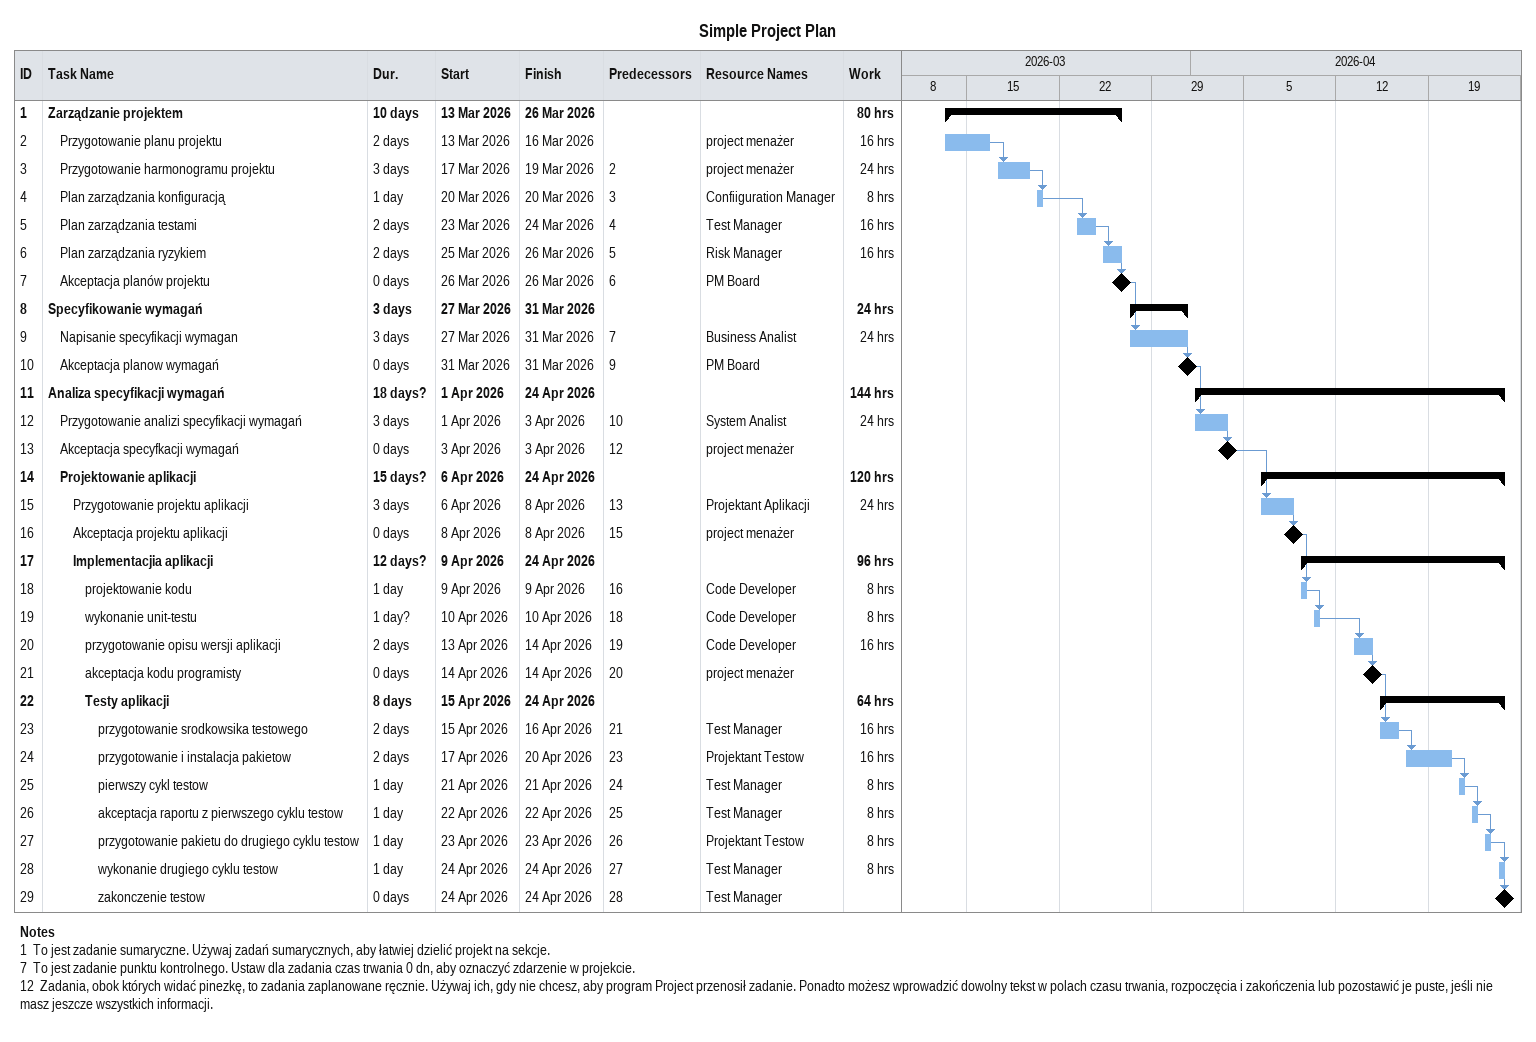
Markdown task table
Simple Project Plan

| ID | Level | Task | Duration | Start | Finish | Predecessors | Resources | Work (h) |
|---|---|---|---|---|---|---|---|---|
| 1 | 1 | **Zarządzanie projektem** | 10d | 2026-03-13 | 2026-03-26 |  |  | 80 |
| 2 | 2 | Przygotowanie planu projektu | 2d | 2026-03-13 | 2026-03-16 |  | project menażer | 16 |
| 3 | 2 | Przygotowanie harmonogramu projektu | 3d | 2026-03-17 | 2026-03-19 | 2 | project menażer | 24 |
| 4 | 2 | Plan zarządzania konfiguracją | 1d | 2026-03-20 | 2026-03-20 | 3 | Confiiguration Manager | 8 |
| 5 | 2 | Plan zarządzania testami | 2d | 2026-03-23 | 2026-03-24 | 4 | Test Manager | 16 |
| 6 | 2 | Plan zarządzania ryzykiem | 2d | 2026-03-25 | 2026-03-26 | 5 | Risk Manager | 16 |
| 7 | 2 | Akceptacja planów projektu | 0d | 2026-03-26 | 2026-03-26 | 6 | PM Board |  |
| 8 | 1 | **Specyfikowanie wymagań** | 3d | 2026-03-27 | 2026-03-31 |  |  | 24 |
| 9 | 2 | Napisanie specyfikacji wymagan | 3d | 2026-03-27 | 2026-03-31 | 7 | Business Analist | 24 |
| 10 | 2 | Akceptacja planow wymagań | 0d | 2026-03-31 | 2026-03-31 | 9 | PM Board |  |
| 11 | 1 | **Analiza specyfikacji wymagań** | 18d? | 2026-04-01 | 2026-04-24 |  |  | 144 |
| 12 | 2 | Przygotowanie analizi specyfikacji wymagań | 3d | 2026-04-01 | 2026-04-03 | 10 | System Analist | 24 |
| 13 | 2 | Akceptacja specyfkacji wymagań | 0d | 2026-04-03 | 2026-04-03 | 12 | project menażer |  |
| 14 | 2 | **Projektowanie aplikacji** | 15d? | 2026-04-06 | 2026-04-24 |  |  | 120 |
| 15 | 3 | Przygotowanie projektu aplikacji | 3d | 2026-04-06 | 2026-04-08 | 13 | Projektant Aplikacji | 24 |
| 16 | 3 | Akceptacja projektu aplikacji | 0d | 2026-04-08 | 2026-04-08 | 15 | project menażer |  |
| 17 | 3 | **Implementacjia aplikacji** | 12d? | 2026-04-09 | 2026-04-24 |  |  | 96 |
| 18 | 4 | projektowanie kodu | 1d | 2026-04-09 | 2026-04-09 | 16 | Code Developer | 8 |
| 19 | 4 | wykonanie unit-testu | 1d? | 2026-04-10 | 2026-04-10 | 18 | Code Developer | 8 |
| 20 | 4 | przygotowanie opisu wersji aplikacji | 2d | 2026-04-13 | 2026-04-14 | 19 | Code Developer | 16 |
| 21 | 4 | akceptacja kodu programisty | 0d | 2026-04-14 | 2026-04-14 | 20 | project menażer |  |
| 22 | 4 | **Testy aplikacji** | 8d | 2026-04-15 | 2026-04-24 |  |  | 64 |
| 23 | 5 | przygotowanie srodkowsika testowego | 2d | 2026-04-15 | 2026-04-16 | 21 | Test Manager | 16 |
| 24 | 5 | przygotowanie i instalacja pakietow | 2d | 2026-04-17 | 2026-04-20 | 23 | Projektant Testow | 16 |
| 25 | 5 | pierwszy cykl testow | 1d | 2026-04-21 | 2026-04-21 | 24 | Test Manager | 8 |
| 26 | 5 | akceptacja raportu z pierwszego cyklu testow | 1d | 2026-04-22 | 2026-04-22 | 25 | Test Manager | 8 |
| 27 | 5 | przygotowanie pakietu do drugiego cyklu testow | 1d | 2026-04-23 | 2026-04-23 | 26 | Projektant Testow | 8 |
| 28 | 5 | wykonanie drugiego cyklu testow | 1d | 2026-04-24 | 2026-04-24 | 27 | Test Manager | 8 |
| 29 | 5 | zakonczenie testow | 0d | 2026-04-24 | 2026-04-24 | 28 | Test Manager |  |

Notes
- 1: To jest zadanie sumaryczne. Używaj zadań sumarycznych, aby łatwiej dzielić projekt na sekcje.
- 7: To jest zadanie punktu kontrolnego. Ustaw dla zadania czas trwania 0 dn, aby oznaczyć zdarzenie w projekcie.
- 12: Zadania, obok których widać pinezkę, to zadania zaplanowane ręcznie. Używaj ich, gdy nie chcesz, aby program Project przenosił zadanie. Ponadto możesz wprowadzić dowolny tekst w polach czasu trwania, rozpoczęcia i zakończenia lub pozostawić je puste, jeśli nie masz jeszcze wszystkich informacji.
